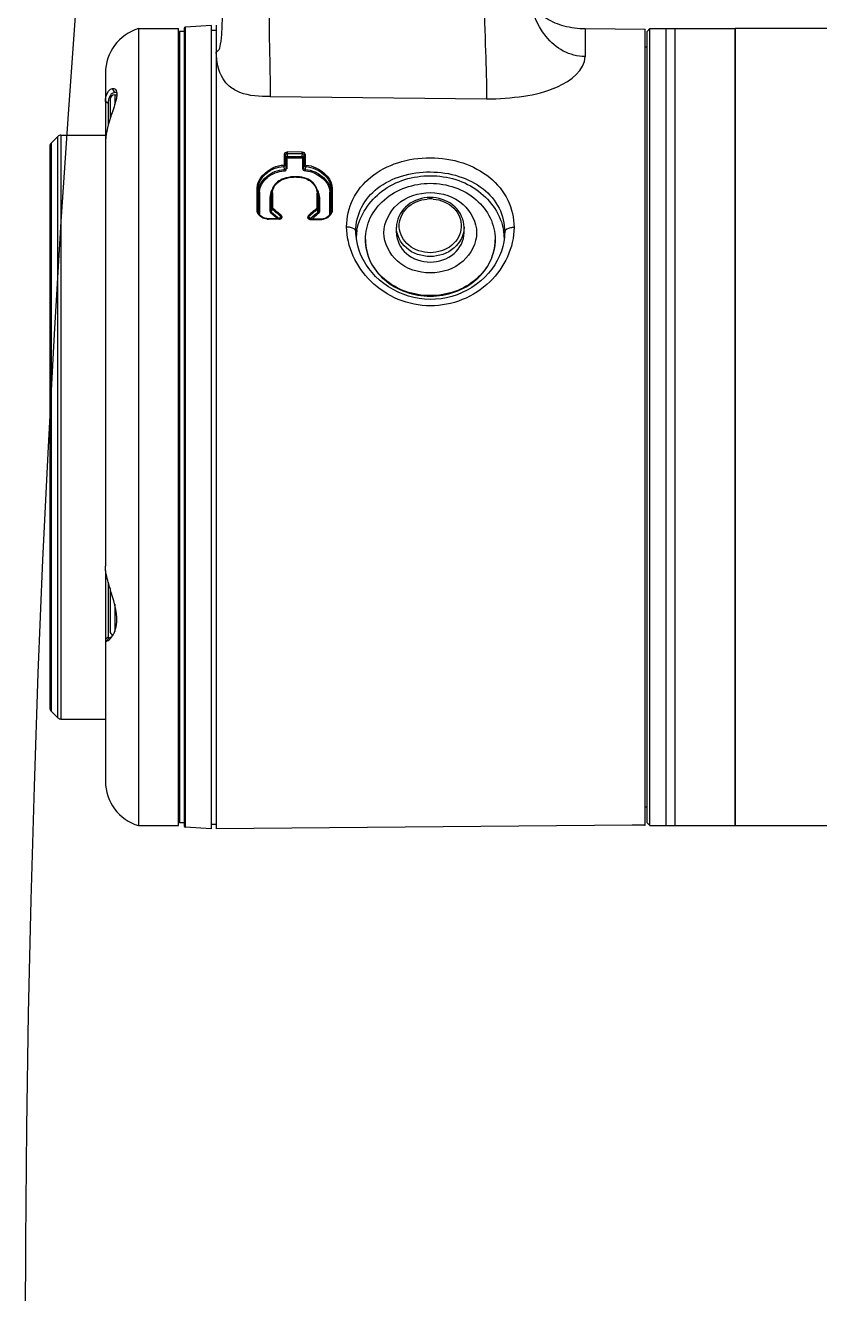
# Model space of a CAD drawing. Header units: millimetres. Extents: x 0 to 1173, y -4 to 841.
# Drawn here: x 504.36 to 512.93, y 324.23 to 337.91 of the extents above; entities that cross this region are included whole.
import ezdxf

# ---------------------------------------------------------------- set-up
doc = ezdxf.new("R2010")
doc.units = ezdxf.units.MM
doc.header["$LTSCALE"] = 65.395
for name, color, linetype in [('0_END_MODULE_W_CAM_SOLIFIED_BL2', 7, 'CONTINUOUS'), ('ALL_DRFT_GEOM', 7, 'CONTINUOUS'), ('TM20_JOINT_200L_DH_BL4', 7, 'CONTINUOUS')]:
    doc.layers.add(name, color=color, linetype=linetype)

# ---------------------------------------------------------------- blocks, each defined once
blk = doc.blocks.new('0_END_MODULE_W_CAM_SOLIFIED_BL2', base_point=(670.806, 355.8574))
at = {"layer": '0_END_MODULE_W_CAM_SOLIFIED_BL2', "color": 7, "linetype": 'Continuous'}
for p, q in [((506.3709, 337.9143), (506.0852, 337.8943)), ((506.0852, 337.8943), (506.0852, 329.2643)), ((506.3709, 329.2443), (506.3709, 337.9143)), ((506.4209, 337.9151), (506.4209, 329.2434)), ((505.5841, 337.8793), (506.0159, 337.8793)), ((505.5841, 337.8792), (505.5841, 329.2793)), ((506.0159, 329.2793), (506.0159, 337.8793)), ((506.0159, 337.7893), (506.0259, 337.7893)), ((506.0259, 337.8493), (506.0259, 329.3093)), ((506.0759, 337.8493), (506.0259, 337.8493)), ((506.0759, 337.8843), (506.0759, 329.2742)), ((506.3709, 337.8643), (506.4209, 337.8643)), ((510.4008, 337.8804), (510.4008, 337.5772)), ((510.4008, 337.8804), (511.0509, 337.8747)), ((511.0509, 329.2852), (511.0509, 337.8747)), ((505.2259, 337.3997), (505.2259, 336.6549)), ((505.3293, 337.1903), (505.304, 337.2346)), ((505.2559, 337.0711), (505.2259, 337.0932)), ((505.2559, 337.0712), (505.2559, 336.8389)), ((505.2759, 337.1153), (505.2759, 336.9082)), ((505.3259, 337.1653), (505.3259, 337.0596)), ((505.3259, 337.1653), (505.3491, 337.1653)), ((507.0027, 337.1461), (509.3371, 337.1213)), ((504.7112, 336.7146), (504.6405, 336.6439)), ((504.7112, 330.444), (504.7112, 336.7146)), ((504.7466, 336.7293), (504.7466, 330.4293)), ((504.7466, 336.7293), (505.2259, 336.7293)), ((504.6259, 336.6085), (504.6259, 330.55)), ((504.6405, 336.6438), (504.6405, 330.5146)), ((505.2259, 336.6349), (505.2259, 332.0796)), ((507.158, 336.4146), (507.158, 336.526)), ((507.1885, 336.5483), (507.1884, 336.5332)), ((507.1933, 336.5013), (507.1884, 336.5332)), ((507.1884, 336.5332), (507.3494, 336.5325)), ((507.3495, 336.5476), (507.1885, 336.5483)), ((507.3494, 336.5325), (507.3445, 336.5006)), ((507.3494, 336.5325), (507.3495, 336.5476)), ((507.38, 336.525), (507.38, 336.4136)), ((507.1494, 336.3923), (507.1541, 336.3598)), ((507.1678, 336.5198), (507.1732, 336.4851)), ((507.1678, 336.4086), (507.1678, 336.5198)), ((507.1678, 336.4086), (507.1732, 336.374)), ((507.1732, 336.4851), (507.1732, 336.374)), ((507.1831, 336.4789), (507.1831, 336.368)), ((507.1933, 336.5013), (507.3445, 336.5006)), ((507.1933, 336.5013), (507.1933, 336.4863)), ((507.1933, 336.4863), (507.3444, 336.4856)), ((507.3444, 336.4856), (507.3445, 336.5006)), ((507.3545, 336.3673), (507.3545, 336.4781)), ((507.3646, 336.4843), (507.3699, 336.5188)), ((507.3646, 336.4117), (507.3646, 336.4843)), ((507.3646, 336.3732), (507.3646, 336.4116)), ((507.3699, 336.4076), (507.3646, 336.3735)), ((507.3699, 336.5188), (507.3699, 336.4076)), ((507.3837, 336.3588), (507.3883, 336.3912)), ((507.289, 336.2816), (507.2562, 336.2812)), ((507.2889, 336.2779), (507.289, 336.2816)), ((507.319, 336.2799), (507.289, 336.2816)), ((507.3829, 336.3441), (507.3837, 336.3588)), ((506.8647, 335.9144), (506.8647, 336.1597)), ((506.88, 336.1233), (506.8746, 336.1542)), ((506.8746, 335.9095), (506.8746, 336.1542)), ((506.88, 336.1233), (506.88, 335.934)), ((506.8899, 336.118), (506.8899, 335.8736)), ((507.0202, 336.1251), (507.0148, 336.0946)), ((507.5173, 336.1217), (507.5118, 336.1415)), ((507.5179, 336.1185), (507.5173, 336.1217)), ((507.5233, 336.0881), (507.5179, 336.1185)), ((507.6478, 335.8741), (507.6478, 336.1146)), ((507.6632, 336.1507), (507.6578, 336.12)), ((507.6578, 335.9736), (507.6578, 336.12)), ((507.6632, 336.1507), (507.6632, 335.906)), ((507.6733, 336.1561), (507.6733, 335.9109)), ((507.0026, 335.9064), (507.0026, 336.0648)), ((507.018, 336.1009), (507.0127, 336.0701)), ((507.0127, 336.0702), (507.013, 336.0797)), ((507.0127, 335.961), (507.0127, 336.0701)), ((507.0183, 336.1089), (507.018, 336.1009)), ((507.018, 336.1009), (507.018, 336.0837)), ((507.018, 336.0837), (507.018, 335.944)), ((507.0281, 336.1062), (507.0281, 335.949)), ((507.5099, 335.9469), (507.5099, 336.1041)), ((507.5197, 336.0987), (507.5195, 336.105)), ((507.5251, 336.0678), (507.5197, 336.0987)), ((507.5197, 336.0881), (507.5197, 336.0987)), ((507.5197, 336.0816), (507.5197, 336.0881)), ((507.5197, 335.9419), (507.5197, 336.0816)), ((507.5228, 336.091), (507.5233, 336.0881)), ((507.5249, 336.0755), (507.5251, 336.0678)), ((507.5251, 336.0678), (507.5251, 335.9111)), ((507.535, 336.0625), (507.535, 335.904)), ((506.8747, 335.9047), (506.8746, 335.9095)), ((506.8746, 335.9095), (506.8785, 335.887)), ((506.876, 335.8956), (506.8755, 335.8983)), ((506.8756, 335.8977), (506.8755, 335.8982)), ((506.88, 335.934), (506.88, 335.8846)), ((506.8904, 335.8674), (506.8899, 335.8736)), ((507.0127, 335.9114), (507.0127, 335.9609)), ((507.0127, 335.9114), (507.018, 335.944)), ((507.0186, 335.8997), (507.0239, 335.9319)), ((507.1155, 335.8541), (507.1026, 335.8282)), ((507.4352, 335.8266), (507.4223, 335.8528)), ((507.4515, 335.8236), (507.4702, 335.8394)), ((507.5192, 335.8974), (507.5139, 335.9299)), ((507.5251, 335.909), (507.5197, 335.9419)), ((507.5251, 335.909), (507.5251, 335.9111)), ((507.6089, 335.8392), (507.6012, 335.835)), ((507.6573, 335.8879), (507.6537, 335.8822)), ((507.6602, 335.8935), (507.6573, 335.8879)), ((507.6578, 335.9192), (507.6578, 335.9736)), ((507.6578, 335.889), (507.6578, 335.9192)), ((507.6618, 335.8977), (507.6632, 335.906)), ((507.6628, 335.9015), (507.6627, 335.901)), ((507.6632, 335.9059), (507.6628, 335.9015)), ((506.9452, 335.835), (506.9336, 335.8391)), ((507.1018, 335.8215), (506.9844, 335.8219)), ((507.1018, 335.8263), (506.9847, 335.8268)), ((507.1052, 335.8265), (507.1018, 335.8263)), ((507.1204, 335.836), (507.119, 335.8339)), ((507.4188, 335.8325), (507.4173, 335.8348)), ((507.5591, 335.8243), (507.4361, 335.8248)), ((507.4362, 335.82), (507.5592, 335.8195)), ((508.3659, 335.6768), (508.3659, 335.7368)), ((509.0959, 335.6768), (509.0959, 335.7368)), ((507.928, 335.6709), (507.9277, 335.6919)), ((507.9281, 335.6696), (507.928, 335.6709)), ((508.0309, 335.6043), (508.0309, 335.5993)), ((509.4309, 335.6043), (509.4309, 335.5993)), ((509.5335, 335.663), (509.5333, 335.6579)), ((509.5338, 335.682), (509.5335, 335.663)), ((509.5338, 335.6841), (509.5338, 335.682)), ((505.2259, 332.0341), (505.2259, 331.286)), ((505.2559, 331.9073), (505.2559, 331.3152)), ((505.2759, 331.8391), (505.2759, 331.3793)), ((505.3259, 331.6679), (505.3259, 331.3732)), ((505.2259, 331.286), (505.2559, 331.3152)), ((505.2259, 331.2708), (505.2259, 329.7588)), ((505.2649, 331.3043), (505.2355, 331.2708)), ((504.7112, 330.4439), (504.6405, 330.5146)), ((504.7466, 330.4293), (505.2259, 330.4293)), ((505.5841, 329.2793), (506.0159, 329.2793)), ((506.0159, 329.3693), (506.0259, 329.3693)), ((506.0759, 329.3093), (506.0259, 329.3093)), ((506.3709, 329.2943), (506.4209, 329.2943)), ((510.9109, 329.2826), (506.4209, 329.2434)), ((511.0409, 329.2849), (510.9109, 329.2838)), ((511.0409, 329.2849), (511.0509, 329.2852)), ((506.3709, 329.2443), (506.0852, 329.2643))]:
    blk.add_line(p, q, dxfattribs=at)
for points in [[(507.158, 336.526), (507.1596, 336.5259), (507.1612, 336.5256), (507.1627, 336.5252), (507.1641, 336.5245), (507.1652, 336.5238), (507.1662, 336.523), (507.167, 336.522), (507.1676, 336.5209), (507.1678, 336.5198)], [(507.38, 336.525), (507.3784, 336.5249), (507.3767, 336.5246), (507.3752, 336.5242), (507.3738, 336.5236), (507.3727, 336.5229), (507.3716, 336.522), (507.3708, 336.521), (507.3702, 336.5199), (507.3699, 336.5188)], [(507.1487, 336.4069), (507.1504, 336.4072), (507.152, 336.4076), (507.1534, 336.4082), (507.1547, 336.409), (507.1558, 336.4099), (507.1568, 336.411), (507.1574, 336.4121), (507.1578, 336.4133), (507.158, 336.4146)], [(507.158, 336.4146), (507.1596, 336.4145), (507.1612, 336.4142), (507.1627, 336.4138), (507.1641, 336.4132), (507.1652, 336.4125), (507.1662, 336.4116), (507.167, 336.4107), (507.1676, 336.4097), (507.1678, 336.4086)], [(507.38, 336.4136), (507.3783, 336.4135), (507.3767, 336.4132), (507.3752, 336.4128), (507.3738, 336.4122), (507.3726, 336.4115), (507.3716, 336.4107), (507.3708, 336.4097), (507.3702, 336.4087), (507.3699, 336.4076)], [(507.38, 336.4136), (507.3802, 336.4122), (507.3806, 336.411), (507.3812, 336.4099), (507.3822, 336.4088), (507.3834, 336.4079), (507.3847, 336.4071), (507.3861, 336.4065), (507.3876, 336.4061), (507.3892, 336.4059)], [(507.2562, 336.2812), (507.2267, 336.2788), (507.2003, 336.2748), (507.1767, 336.2695), (507.1547, 336.2629), (507.1341, 336.2549), (507.1154, 336.2459), (507.0982, 336.2357), (507.0826, 336.2246), (507.0688, 336.2126), (507.0565, 336.1997), (507.0457, 336.1858), (507.0367, 336.1712), (507.0293, 336.1561)], [(507.1546, 336.3451), (507.1545, 336.3466), (507.1544, 336.3484), (507.1543, 336.3502), (507.1542, 336.352), (507.1541, 336.3537), (507.1541, 336.3555), (507.154, 336.3571), (507.154, 336.3586), (507.1541, 336.3598)], [(507.5118, 336.1415), (507.5043, 336.1602), (507.4942, 336.1794), (507.4812, 336.1984), (507.466, 336.2156), (507.4498, 336.2302), (507.4323, 336.2429), (507.413, 336.2539), (507.3924, 336.263), (507.3706, 336.2702), (507.3462, 336.2759), (507.319, 336.2799)], [(506.8647, 336.1597), (506.8663, 336.1596), (506.8679, 336.1593), (506.8694, 336.1589), (506.8708, 336.1584), (506.8719, 336.1578), (506.8729, 336.157), (506.8737, 336.1561), (506.8743, 336.1552), (506.8746, 336.1542)], [(507.0293, 336.1561), (507.0238, 336.1405), (507.0202, 336.125)], [(507.6733, 336.1561), (507.6716, 336.156), (507.67, 336.1558), (507.6685, 336.1554), (507.6671, 336.1549), (507.6659, 336.1543), (507.6649, 336.1535), (507.6641, 336.1526), (507.6635, 336.1517), (507.6632, 336.1507)], [(507.0207, 336.1043), (507.0197, 336.1036), (507.0189, 336.1027), (507.0183, 336.1018), (507.018, 336.1009)], [(507.0281, 336.1062), (507.0264, 336.1061), (507.0248, 336.1059), (507.0233, 336.1055), (507.0219, 336.105), (507.0207, 336.1043)], [(507.5099, 336.1041), (507.5115, 336.104), (507.5131, 336.1037), (507.5146, 336.1033), (507.516, 336.1028), (507.5171, 336.1022), (507.5181, 336.1015)], [(507.5181, 336.1015), (507.5189, 336.1006), (507.5195, 336.0997), (507.5197, 336.0987)], [(506.8647, 335.9144), (506.8663, 335.9143), (506.8679, 335.9141), (506.8694, 335.9137), (506.8708, 335.9132), (506.8719, 335.9127), (506.8729, 335.912), (506.8737, 335.9112), (506.8743, 335.9103), (506.8746, 335.9095)], [(506.8929, 335.8647), (506.8871, 335.8715), (506.8822, 335.879), (506.8785, 335.8871), (506.876, 335.8956)], [(506.9336, 335.8391), (506.9217, 335.8444), (506.9102, 335.8509), (506.9004, 335.8578), (506.8929, 335.8647)], [(507.0026, 335.9064), (507.0027, 335.9042), (507.0031, 335.902), (507.0036, 335.8999), (507.0044, 335.8978), (507.0054, 335.8958), (507.0066, 335.8938), (507.008, 335.892), (507.0096, 335.8903), (507.0114, 335.8886)], [(507.0281, 335.949), (507.0264, 335.9489), (507.0248, 335.9487), (507.0233, 335.9483), (507.0219, 335.9478), (507.0207, 335.9473), (507.0197, 335.9466), (507.0189, 335.9457), (507.0183, 335.9449), (507.018, 335.944)], [(507.018, 335.944), (507.0181, 335.9425), (507.0183, 335.9411), (507.0187, 335.9396), (507.0192, 335.9382), (507.0199, 335.9368), (507.0207, 335.9355), (507.0216, 335.9342), (507.0227, 335.933), (507.0239, 335.9319)], [(507.5099, 335.9469), (507.5098, 335.9461), (507.5097, 335.9454), (507.5095, 335.9447), (507.5093, 335.944), (507.5089, 335.9434), (507.5085, 335.9427), (507.508, 335.942), (507.5073, 335.9413), (507.5066, 335.9406)], [(507.5099, 335.9469), (507.5115, 335.9468), (507.5131, 335.9466), (507.5146, 335.9462), (507.516, 335.9457), (507.5171, 335.9451), (507.5181, 335.9444), (507.5189, 335.9436), (507.5195, 335.9428), (507.5197, 335.9419)], [(507.5139, 335.9299), (507.5151, 335.931), (507.5161, 335.9321), (507.5171, 335.9334), (507.5179, 335.9347), (507.5185, 335.9361), (507.5191, 335.9375), (507.5194, 335.9389), (507.5197, 335.9404), (507.5197, 335.9419)], [(507.5262, 335.8864), (507.5251, 335.8874), (507.5239, 335.8887), (507.5228, 335.89), (507.5218, 335.8913), (507.521, 335.8926), (507.5203, 335.8939), (507.5198, 335.8952), (507.5194, 335.8964), (507.5193, 335.8974)], [(507.5262, 335.8864), (507.528, 335.888), (507.5296, 335.8897), (507.531, 335.8915), (507.5322, 335.8935), (507.5332, 335.8955), (507.534, 335.8976), (507.5346, 335.8997), (507.5349, 335.9018), (507.535, 335.904)], [(507.6403, 335.8651), (507.635, 335.8596), (507.6292, 335.8542), (507.6229, 335.849), (507.6161, 335.8439), (507.6089, 335.8392)], [(507.6537, 335.8822), (507.6496, 335.8764), (507.6452, 335.8707), (507.6403, 335.8651)], [(507.6627, 335.9011), (507.6622, 335.8989), (507.6602, 335.8935)], [(507.6733, 335.9109), (507.6716, 335.9108), (507.67, 335.9106), (507.6684, 335.9102), (507.6671, 335.9097), (507.6659, 335.9092), (507.6649, 335.9085), (507.6641, 335.9077), (507.6635, 335.9068), (507.6632, 335.9059)], [(506.9677, 335.8291), (506.9568, 335.8316), (506.9452, 335.835)], [(506.9847, 335.8266), (506.9775, 335.8273), (506.9677, 335.8291)], [(506.9847, 335.8268), (506.9847, 335.8268), (506.9848, 335.8266), (506.9848, 335.8262), (506.9848, 335.8255), (506.9847, 335.8246), (506.9846, 335.8233), (506.9844, 335.8219)], [(507.119, 335.8339), (507.1171, 335.8317), (507.1146, 335.8299), (507.1118, 335.8283), (507.1086, 335.8272), (507.1052, 335.8265)], [(507.4361, 335.8248), (507.4332, 335.825), (507.4297, 335.8257), (507.4264, 335.8268), (507.4234, 335.8284), (507.4208, 335.8303), (507.4188, 335.8325)], [(507.6012, 335.835), (507.593, 335.8313), (507.5844, 335.8283), (507.5754, 335.826), (507.5662, 335.8246), (507.5591, 335.8243)], [(509.5333, 335.6581), (509.5315, 335.6308), (509.5247, 335.5799), (509.5135, 335.529), (509.498, 335.4783), (509.4782, 335.4283), (509.4542, 335.3791), (509.426, 335.3311), (509.3939, 335.2847), (509.3579, 335.2402), (509.3183, 335.1978), (509.2753, 335.1581), (509.2293, 335.1213), (509.1805, 335.0877), (509.1292, 335.0576), (509.0759, 335.0312), (509.0207, 335.0087), (508.9642, 334.9901), (508.9064, 334.9757), (508.8479, 334.9655), (508.7888, 334.9595), (508.7295, 334.9578), (508.6701, 334.9603), (508.6111, 334.9671), (508.5527, 334.978), (508.495, 334.9932), (508.4386, 335.0124), (508.3835, 335.0356), (508.3303, 335.0627), (508.2791, 335.0934), (508.2305, 335.1275), (508.1846, 335.1649), (508.1417, 335.2051), (508.1023, 335.2478), (508.0666, 335.2926), (508.0346, 335.3393), (508.0067, 335.3874), (507.9829, 335.4366), (507.9632, 335.4866), (507.9479, 335.5371), (507.9368, 335.5879), (507.93, 335.6387), (507.9281, 335.6696)]]:
    blk.add_lwpolyline(points, dxfattribs=at)
for centre, radius, start, end in [((506.0859, 337.8843), 0.01, 94, 180), ((505.7259, 337.3998), 0.5, 106.47056, 180), ((505.4595, 337.0715), 0.2036, 173.89768, 180.10088), ((505.4367, 337.074), 0.1806, 167.30141, 173.90936), ((505.3259, 337.1153), 0.05, 90, 180), ((505.33, 337.1532), 0.037, 59.89331, 75.368), ((504.7466, 336.6793), 0.05, 90, 135), ((504.6759, 336.6086), 0.05, 135, 180), ((507.2798, 335.786), 0.492, 88.93484, 92.57779), ((507.1574, 336.1006), 0.1394, 169.9811, 176.5714), ((507.1684, 336.1041), 0.1406, 156.57711, 164.07765), ((507.394, 336.1023), 0.116, 7.57171, 9.16179), ((507.3519, 336.0513), 0.1837, 25.97036, 29.30713), ((507.3604, 336.0557), 0.1742, 14.44271, 25.90832), ((507.3945, 336.0964), 0.1253, 8.27834, 10.15867), ((507.4057, 336.0979), 0.1141, 3.56389, 8.3185), ((507.1487, 336.0648), 0.1461, 172.88242, 179.98337), ((507.1547, 336.064), 0.1522, 162.43311, 172.85413), ((507.1532, 336.0702), 0.1405, 173.32298, 176.08827), ((507.1547, 336.07), 0.142, 170.00867, 173.32167), ((507.3983, 336.0658), 0.1269, 7.50982, 10.09921), ((507.4086, 336.0672), 0.1166, 4.0736, 7.51812), ((507.3351, 336.0493), 0.2002, 9.18606, 14.39703), ((507.2995, 336.0436), 0.2363, 4.59146, 9.18161), ((508.7309, 335.6567), 0.3852, 85.15723, 94.8561), ((508.7309, 335.6415), 0.4154, 85.58793, 94.41777), ((506.9115, 335.9102), 0.047, 174.95613, 179.86661), ((506.9412, 335.9093), 0.0666, 183.99275, 187.64013), ((506.9401, 335.9092), 0.0655, 187.64487, 189.62585), ((494.3884, 320.9296), 19.5733, 49.55947, 49.84111), ((496.6323, 323.6101), 16.1187, 49.43045, 49.85765), ((494.4728, 321.0519), 19.4795, 49.50495, 49.85648), ((519.7989, 321.2136), 19.1829, 129.85099, 130.2066), ((517.7733, 323.6387), 16.0102, 129.85144, 130.27995), ((517.787, 323.6309), 15.9967, 129.93126, 130.32488), ((519.8582, 321.1198), 19.2388, 129.8662, 130.084), ((507.0128, 336.0756), 0.2552, 260.18601, 263.61283), ((508.5374, 335.5986), 0.6066, 170.05402, 174.96868), ((508.9243, 335.5986), 0.6066, 5.04624, 9.98003), ((508.5322, 335.5991), 0.6013, 174.97229, 177.64059), ((508.9299, 335.5991), 0.601, 1.96108, 5.04301), ((505.3259, 331.3793), 0.05, 180, 246.70601), ((505.0921, 331.4636), 0.2506, 323.56972, 328.08581), ((505.0866, 331.4671), 0.2572, 328.07077, 329.6914), ((505.0813, 331.4702), 0.2633, 329.70399, 334.59543), ((505.072, 331.4746), 0.2736, 334.59766, 339.60683), ((505.1181, 331.4444), 0.2183, 319.93116, 323.58249), ((504.6759, 330.55), 0.05, 180, 225), ((504.7466, 330.4793), 0.05, 225, 270), ((505.7259, 329.7588), 0.5, 180, 253.52944), ((506.0859, 329.2742), 0.01, 180, 266)]:
    blk.add_arc(centre, radius, start, end, dxfattribs=at)
for points, knots in [([(506.4391, 337.6382), (506.4591, 337.6547), (506.475, 337.7334), (506.4858, 337.8623), (506.4894, 338.0445), (506.4921, 338.1776), (506.4939, 338.2493)], [0, 0, 0, 0, 0.1260049, 0.3509524, 0.6515405, 1, 1, 1, 1]), ([(506.9938, 338.252), (506.9912, 338.1528), (506.9883, 337.7841), (507.0055, 337.4156), (507.0027, 337.1461)], [0, 0, 0, 0, 0.2689673, 1, 1, 1, 1]), ([(509.308, 338.252), (509.3134, 338.0455), (509.3243, 337.6688), (509.3389, 337.2918), (509.3371, 337.1213)], [0, 0, 0, 0, 0.5476936, 1, 1, 1, 1]), ([(509.8078, 338.252), (509.8091, 338.2015), (509.8496, 338.0929), (509.9888, 337.9768), (510.1786, 337.8989), (510.3243, 337.8811), (510.4009, 337.8804)], [0, 0, 0, 0, 0.1991506, 0.4284298, 0.6974581, 1, 1, 1, 1]), ([(510.4009, 337.5777), (510.3202, 337.5783), (510.1554, 337.6212), (509.9077, 337.8409), (509.812, 338.0893), (509.8078, 338.252)], [0, 0, 0, 0, 0.2485916, 0.4990558, 1, 1, 1, 1]), ([(506.4209, 337.6314), (506.4241, 337.6314), (506.4308, 337.6325), (506.4366, 337.6361), (506.4391, 337.6382)], [0, 0, 0, 0, 0.4922244, 1, 1, 1, 1]), ([(507.0027, 337.1461), (506.8933, 337.1475), (506.7339, 337.1527), (506.5649, 337.2462), (506.4487, 337.3857), (506.4247, 337.527), (506.4209, 337.6262)], [0, 0, 0, 0, 0.3800865, 0.5341977, 0.655479, 1, 1, 1, 1]), ([(509.3371, 337.1213), (509.4716, 337.1199), (509.736, 337.1427), (510.116, 337.2241), (510.4006, 337.4298), (510.401, 337.5772)], [0, 0, 0, 0, 0.3302303, 0.6381256, 1, 1, 1, 1]), ([(505.2259, 337.0932), (505.2259, 337.113), (505.2298, 337.1665), (505.2679, 337.2317), (505.304, 337.2346)], [0, 0, 0, 0, 0.3537994, 1, 1, 1, 1]), ([(505.3442, 337.1268), (505.3409, 337.1109), (505.3209, 337.0372), (505.2937, 336.9657), (505.2758, 336.9083)], [0, 0, 0, 0, 0.2125194, 1, 1, 1, 1]), ([(505.3293, 337.1903), (505.3272, 337.1903), (505.3229, 337.19), (505.3188, 337.189), (505.3167, 337.1884)], [0, 0, 0, 0, 0.491562, 1, 1, 1, 1]), ([(505.3393, 337.189), (505.3377, 337.1894), (505.3344, 337.1901), (505.331, 337.1903), (505.3293, 337.1903)], [0, 0, 0, 0, 0.4974029, 1, 1, 1, 1]), ([(505.3479, 337.1488), (505.3474, 337.1452), (505.3463, 337.1379), (505.3449, 337.1306), (505.3442, 337.1268)], [0, 0, 0, 0, 0.4866951, 1, 1, 1, 1]), ([(507.158, 336.526), (507.1581, 336.5348), (507.1689, 336.549), (507.1821, 336.5464), (507.1855, 336.5449)], [0, 0, 0, 0, 0.7024247, 1, 1, 1, 1]), ([(507.1678, 336.5198), (507.1679, 336.5236), (507.1742, 336.532), (507.1834, 336.5334), (507.1884, 336.5332)], [0, 0, 0, 0, 0.4349145, 1, 1, 1, 1]), ([(507.3494, 336.5325), (507.3544, 336.5326), (507.3636, 336.531), (507.3699, 336.5226), (507.3699, 336.5188)], [0, 0, 0, 0, 0.5647546, 1, 1, 1, 1]), ([(507.3495, 336.5475), (507.3566, 336.5473), (507.3708, 336.5495), (507.3755, 336.5324), (507.3722, 336.5292)], [0, 0, 0, 0, 0.6093142, 1, 1, 1, 1]), ([(506.8647, 336.1597), (506.8621, 336.2535), (506.985, 336.374), (507.1112, 336.4057), (507.1487, 336.4069)], [0, 0, 0, 0, 0.7145412, 1, 1, 1, 1]), ([(506.8746, 336.1542), (506.8746, 336.214), (506.9528, 336.3379), (507.0804, 336.3882), (507.1494, 336.3923)], [0, 0, 0, 0, 0.463808, 1, 1, 1, 1]), ([(507.1487, 336.4069), (507.1489, 336.4044), (507.1493, 336.3995), (507.1495, 336.3946), (507.1494, 336.3923)], [0, 0, 0, 0, 0.5278811, 1, 1, 1, 1]), ([(507.1494, 336.3923), (507.154, 336.3926), (507.1622, 336.3966), (507.1679, 336.4046), (507.1678, 336.4086)], [0, 0, 0, 0, 0.5353257, 1, 1, 1, 1]), ([(507.1831, 336.4789), (507.1808, 336.4789), (507.1766, 336.4797), (507.1735, 336.4832), (507.1732, 336.4851)], [0, 0, 0, 0, 0.5496696, 1, 1, 1, 1]), ([(507.1831, 336.4789), (507.1831, 336.4809), (507.1862, 336.4851), (507.1908, 336.4863), (507.1933, 336.4863)], [0, 0, 0, 0, 0.4487046, 1, 1, 1, 1]), ([(507.3444, 336.4856), (507.3469, 336.4856), (507.3514, 336.4843), (507.3545, 336.4801), (507.3545, 336.4781)], [0, 0, 0, 0, 0.5506811, 1, 1, 1, 1]), ([(507.3545, 336.4781), (507.3568, 336.4781), (507.3611, 336.4789), (507.3643, 336.4824), (507.3646, 336.4843)], [0, 0, 0, 0, 0.5505726, 1, 1, 1, 1]), ([(507.3699, 336.4076), (507.3699, 336.4036), (507.3756, 336.3956), (507.3837, 336.3916), (507.3883, 336.3912)], [0, 0, 0, 0, 0.4648429, 1, 1, 1, 1]), ([(507.3892, 336.4059), (507.389, 336.4033), (507.3886, 336.3984), (507.3883, 336.3935), (507.3883, 336.3912)], [0, 0, 0, 0, 0.5279328, 1, 1, 1, 1]), ([(507.3883, 336.3912), (507.4242, 336.3886), (507.5462, 336.3577), (507.6632, 336.2417), (507.6632, 336.1507)], [0, 0, 0, 0, 0.2835066, 1, 1, 1, 1]), ([(507.3892, 336.4059), (507.4266, 336.4045), (507.5526, 336.3694), (507.6745, 336.2503), (507.6733, 336.1561)], [0, 0, 0, 0, 0.2843058, 1, 1, 1, 1]), ([(507.8285, 335.7411), (507.8286, 335.8423), (507.8749, 336.0499), (508.082, 336.2998), (508.3835, 336.4535), (508.7314, 336.504), (509.0796, 336.4509), (509.3809, 336.294), (509.5879, 336.0428), (509.6347, 335.8346), (509.6347, 335.7332)], [0, 0, 0, 0, 0.1169303, 0.2355867, 0.3630856, 0.499099, 0.6354519, 0.7636354, 0.882855, 1, 1, 1, 1]), ([(506.88, 336.1234), (506.8799, 336.1831), (506.9579, 336.3065), (507.0854, 336.3567), (507.1541, 336.3598)], [0, 0, 0, 0, 0.4648621, 1, 1, 1, 1]), ([(506.8898, 336.118), (506.8899, 336.1754), (506.9657, 336.2939), (507.0884, 336.3423), (507.1546, 336.3451)], [0, 0, 0, 0, 0.464202, 1, 1, 1, 1]), ([(507.0394, 336.16), (507.0473, 336.1781), (507.0982, 336.2497), (507.1921, 336.2744), (507.2577, 336.2775)], [0, 0, 0, 0, 0.2310655, 1, 1, 1, 1]), ([(507.1732, 336.374), (507.1732, 336.3702), (507.1677, 336.3619), (507.1588, 336.3599), (507.1541, 336.3598)], [0, 0, 0, 0, 0.4448827, 1, 1, 1, 1]), ([(507.1546, 336.3451), (507.1613, 336.3456), (507.1751, 336.3442), (507.1788, 336.3606), (507.1757, 336.3639)], [0, 0, 0, 0, 0.5970078, 1, 1, 1, 1]), ([(507.1831, 336.368), (507.1808, 336.368), (507.1766, 336.3688), (507.1735, 336.3723), (507.1732, 336.374)], [0, 0, 0, 0, 0.576201, 1, 1, 1, 1]), ([(507.3378, 336.2736), (507.3546, 336.2708), (507.4155, 336.2557), (507.4697, 336.2113), (507.491, 336.1708)], [0, 0, 0, 0, 0.271147, 1, 1, 1, 1]), ([(507.3545, 336.3673), (507.3569, 336.3673), (507.3611, 336.368), (507.3643, 336.3715), (507.3646, 336.3732)], [0, 0, 0, 0, 0.5757556, 1, 1, 1, 1]), ([(507.3545, 336.3673), (507.3548, 336.3619), (507.3575, 336.3488), (507.3725, 336.3475), (507.3779, 336.3501)], [0, 0, 0, 0, 0.4738613, 1, 1, 1, 1]), ([(507.3837, 336.3588), (507.3789, 336.3589), (507.3701, 336.3611), (507.3646, 336.3694), (507.3646, 336.3732)], [0, 0, 0, 0, 0.5541663, 1, 1, 1, 1]), ([(507.3829, 336.3441), (507.4175, 336.3422), (507.5347, 336.313), (507.6478, 336.202), (507.6478, 336.1146)], [0, 0, 0, 0, 0.2834305, 1, 1, 1, 1]), ([(507.3837, 336.3588), (507.4196, 336.3568), (507.5414, 336.3265), (507.6579, 336.2107), (507.6578, 336.12)], [0, 0, 0, 0, 0.283861, 1, 1, 1, 1]), ([(507.9277, 335.6919), (507.9277, 335.7804), (507.9697, 335.9622), (508.1567, 336.177), (508.4244, 336.3063), (508.7312, 336.3481), (509.038, 336.3029), (509.3054, 336.1708), (509.4917, 335.9546), (509.5338, 335.7725), (509.5338, 335.6841)], [0, 0, 0, 0, 0.1163602, 0.2346555, 0.3625242, 0.4993286, 0.6364148, 0.7648444, 0.883599, 1, 1, 1, 1]), ([(507.94, 335.7034), (507.9688, 335.8675), (508.1881, 336.189), (508.7307, 336.3459), (509.2733, 336.1892), (509.4929, 335.8679), (509.5217, 335.7037)], [0, 0, 0, 0, 0.2386526, 0.4999826, 0.7613238, 1, 1, 1, 1]), ([(506.8899, 336.1179), (506.8876, 336.1179), (506.8836, 336.1185), (506.8802, 336.1217), (506.88, 336.1234)], [0, 0, 0, 0, 0.5702026, 1, 1, 1, 1]), ([(507.5045, 336.1379), (507.5053, 336.1351), (507.5069, 336.1294), (507.508, 336.1236), (507.5085, 336.1207)], [0, 0, 0, 0, 0.5015453, 1, 1, 1, 1]), ([(507.5089, 336.1175), (507.5092, 336.1153), (507.5097, 336.1108), (507.5099, 336.1063), (507.5099, 336.1041)], [0, 0, 0, 0, 0.5004406, 1, 1, 1, 1]), ([(507.6478, 336.1146), (507.6501, 336.1146), (507.6541, 336.1152), (507.6576, 336.1183), (507.6578, 336.12)], [0, 0, 0, 0, 0.5710397, 1, 1, 1, 1]), ([(508.0309, 335.6043), (508.0309, 335.6836), (508.0695, 335.8479), (508.2843, 336.1193), (508.7309, 336.2724), (509.1775, 336.1193), (509.3922, 335.8479), (509.4309, 335.6836), (509.4309, 335.6043)], [0, 0, 0, 0, 0.1175758, 0.2402647, 0.5, 0.7597353, 0.8824242, 1, 1, 1, 1]), ([(507.0026, 336.0649), (507.0049, 336.0648), (507.0089, 336.0654), (507.0124, 336.0685), (507.0127, 336.0702)], [0, 0, 0, 0, 0.5825623, 1, 1, 1, 1]), ([(507.535, 336.0625), (507.5327, 336.0625), (507.5288, 336.0631), (507.5254, 336.0662), (507.5251, 336.0678)], [0, 0, 0, 0, 0.5823634, 1, 1, 1, 1]), ([(508.2309, 335.6768), (508.2309, 335.7899), (508.3568, 336.0325), (508.7309, 336.1504), (509.1049, 336.0325), (509.2309, 335.7899), (509.2309, 335.6768)], [0, 0, 0, 0, 0.2373419, 0.4999926, 0.7626475, 1, 1, 1, 1]), ([(508.6989, 336.0557), (508.6133, 336.0491), (508.4452, 335.9845), (508.3659, 335.8159), (508.3659, 335.7368)], [0, 0, 0, 0, 0.5202527, 1, 1, 1, 1]), ([(508.7309, 335.4617), (508.6494, 335.4617), (508.487, 335.511), (508.3595, 335.7346), (508.4607, 335.9714), (508.6179, 336.0337), (508.6983, 336.0405)], [0, 0, 0, 0, 0.2635807, 0.5024979, 0.738877, 1, 1, 1, 1]), ([(508.7634, 336.0405), (508.8438, 336.0337), (509.0011, 335.9714), (509.1023, 335.7346), (508.9748, 335.511), (508.8124, 335.4617), (508.7309, 335.4617)], [0, 0, 0, 0, 0.2611132, 0.4974937, 0.7364092, 1, 1, 1, 1]), ([(509.0959, 335.7368), (509.0959, 335.8159), (509.0166, 335.9846), (508.8484, 336.0491), (508.7628, 336.0557)], [0, 0, 0, 0, 0.4797463, 1, 1, 1, 1]), ([(506.8899, 335.8736), (506.8891, 335.8736), (506.8876, 335.8737), (506.886, 335.874), (506.8853, 335.8742)], [0, 0, 0, 0, 0.4956486, 1, 1, 1, 1]), ([(507.0026, 335.9064), (507.0049, 335.9064), (507.0088, 335.9069), (507.0124, 335.9098), (507.0127, 335.9114)], [0, 0, 0, 0, 0.59241, 1, 1, 1, 1]), ([(507.0114, 335.8886), (507.0133, 335.8902), (507.0162, 335.8936), (507.0184, 335.8977), (507.0185, 335.8997)], [0, 0, 0, 0, 0.5561093, 1, 1, 1, 1]), ([(507.0185, 335.8997), (507.0168, 335.9011), (507.0138, 335.9047), (507.0127, 335.9092), (507.0127, 335.9114)], [0, 0, 0, 0, 0.5132051, 1, 1, 1, 1]), ([(507.031, 335.943), (507.0291, 335.9414), (507.0262, 335.9381), (507.024, 335.9339), (507.0239, 335.9319)], [0, 0, 0, 0, 0.5557258, 1, 1, 1, 1]), ([(507.0314, 335.9427), (507.0304, 335.9435), (507.0288, 335.9453), (507.0281, 335.9478), (507.0281, 335.949)], [0, 0, 0, 0, 0.5150566, 1, 1, 1, 1]), ([(507.1225, 335.8653), (507.1289, 335.8594), (507.1378, 335.8366), (507.1167, 335.8245), (507.1071, 335.8222)], [0, 0, 0, 0, 0.4687038, 1, 1, 1, 1]), ([(507.1227, 335.8651), (507.1208, 335.8635), (507.1179, 335.8602), (507.1157, 335.8561), (507.1155, 335.8541)], [0, 0, 0, 0, 0.5577265, 1, 1, 1, 1]), ([(507.1155, 335.8541), (507.1182, 335.8521), (507.1224, 335.8462), (507.1218, 335.8389), (507.1204, 335.836)], [0, 0, 0, 0, 0.5123084, 1, 1, 1, 1]), ([(507.4154, 335.864), (507.409, 335.8581), (507.4002, 335.8354), (507.4211, 335.8232), (507.4308, 335.8209)], [0, 0, 0, 0, 0.4661033, 1, 1, 1, 1]), ([(507.4152, 335.8638), (507.4171, 335.8622), (507.4199, 335.8588), (507.4221, 335.8548), (507.4222, 335.8528)], [0, 0, 0, 0, 0.5572624, 1, 1, 1, 1]), ([(507.4173, 335.8348), (507.4166, 335.8363), (507.4157, 335.8395), (507.416, 335.8429), (507.4165, 335.8444)], [0, 0, 0, 0, 0.5024649, 1, 1, 1, 1]), ([(507.4165, 335.8444), (507.4169, 335.8461), (507.4184, 335.8493), (507.4208, 335.8518), (507.4222, 335.8528)], [0, 0, 0, 0, 0.4894328, 1, 1, 1, 1]), ([(507.507, 335.9409), (507.5089, 335.9393), (507.5117, 335.9359), (507.5138, 335.9318), (507.5139, 335.9299)], [0, 0, 0, 0, 0.5560824, 1, 1, 1, 1]), ([(507.5251, 335.909), (507.5251, 335.9069), (507.524, 335.9024), (507.521, 335.8989), (507.5193, 335.8974)], [0, 0, 0, 0, 0.4876762, 1, 1, 1, 1]), ([(507.535, 335.9041), (507.5327, 335.9041), (507.5289, 335.9046), (507.5254, 335.9075), (507.5251, 335.909)], [0, 0, 0, 0, 0.5924837, 1, 1, 1, 1]), ([(507.1018, 335.8215), (507.1018, 335.8226), (507.1013, 335.8234), (507.1021, 335.8265), (507.1018, 335.8263)], [0, 0, 0, 0, 0.7219236, 1, 1, 1, 1]), ([(507.1071, 335.8222), (507.1062, 335.822), (507.1044, 335.8217), (507.1027, 335.8215), (507.1018, 335.8214)], [0, 0, 0, 0, 0.5043088, 1, 1, 1, 1]), ([(507.4308, 335.8209), (507.4317, 335.8206), (507.4335, 335.8203), (507.4353, 335.8201), (507.4362, 335.82)], [0, 0, 0, 0, 0.5044607, 1, 1, 1, 1]), ([(507.4361, 335.8248), (507.4365, 335.8251), (507.4357, 335.8219), (507.4362, 335.8212), (507.4362, 335.82)], [0, 0, 0, 0, 0.2776729, 1, 1, 1, 1]), ([(507.5592, 335.8195), (507.5592, 335.8206), (507.5587, 335.8214), (507.5595, 335.8245), (507.5591, 335.8243)], [0, 0, 0, 0, 0.7214729, 1, 1, 1, 1]), ([(507.8285, 335.7411), (507.8411, 335.741), (507.8764, 335.7383), (507.9268, 335.7174), (507.9277, 335.6919)], [0, 0, 0, 0, 0.3298847, 1, 1, 1, 1]), ([(509.6347, 335.7332), (509.6347, 335.5195), (509.4208, 335.0673), (508.7298, 334.7931), (508.0427, 335.0746), (507.8285, 335.5268), (507.8285, 335.7411)], [0, 0, 0, 0, 0.2400321, 0.4994251, 0.7593944, 1, 1, 1, 1]), ([(508.7309, 335.4207), (508.6395, 335.4207), (508.4566, 335.4771), (508.3659, 335.6542), (508.3659, 335.7368)], [0, 0, 0, 0, 0.5253189, 1, 1, 1, 1]), ([(509.0959, 335.7368), (509.0959, 335.6542), (509.0051, 335.4771), (508.8223, 335.4207), (508.7309, 335.4207)], [0, 0, 0, 0, 0.4746811, 1, 1, 1, 1]), ([(509.6347, 335.7332), (509.622, 335.7332), (509.5863, 335.7308), (509.5348, 335.71), (509.5338, 335.6841)], [0, 0, 0, 0, 0.3285997, 1, 1, 1, 1]), ([(509.4309, 335.6043), (509.4309, 335.5249), (509.3922, 335.3607), (509.1775, 335.0892), (508.7309, 334.9362), (508.2843, 335.0892), (508.0695, 335.3607), (508.0309, 335.5249), (508.0309, 335.6043)], [0, 0, 0, 0, 0.1175758, 0.2402647, 0.5, 0.7597353, 0.8824242, 1, 1, 1, 1]), ([(508.0309, 335.5993), (508.0309, 335.5199), (508.0695, 335.3557), (508.2843, 335.0842), (508.7309, 334.9312), (509.1774, 335.0842), (509.3922, 335.3557), (509.4309, 335.5199), (509.4309, 335.5993)], [0, 0, 0, 0, 0.1175766, 0.2402646, 0.4999947, 0.7597267, 0.8824201, 1, 1, 1, 1]), ([(509.2309, 335.6768), (509.2309, 335.5636), (509.1049, 335.3211), (508.7309, 335.2032), (508.3568, 335.3211), (508.2309, 335.5636), (508.2309, 335.6768)], [0, 0, 0, 0, 0.2373419, 0.4999926, 0.7626475, 1, 1, 1, 1]), ([(508.3659, 335.6768), (508.3659, 335.5942), (508.4566, 335.4171), (508.6395, 335.3607), (508.7309, 335.3607)], [0, 0, 0, 0, 0.4746671, 1, 1, 1, 1]), ([(508.7309, 335.3607), (508.8223, 335.3607), (509.0051, 335.4171), (509.0959, 335.5942), (509.0959, 335.6768)], [0, 0, 0, 0, 0.5253237, 1, 1, 1, 1]), ([(505.2758, 331.8391), (505.2692, 331.8608), (505.246, 331.9391), (505.2259, 332.0203), (505.2259, 332.0796)], [0, 0, 0, 0, 0.2759213, 1, 1, 1, 1]), ([(505.3284, 331.3792), (505.3397, 331.4095), (505.3696, 331.566), (505.3121, 331.7205), (505.2758, 331.8391)], [0, 0, 0, 0, 0.2067939, 1, 1, 1, 1]), ([(505.2259, 331.286), (505.2259, 331.2824), (505.2266, 331.2754), (505.2327, 331.2713), (505.2355, 331.2708)], [0, 0, 0, 0, 0.5626109, 1, 1, 1, 1]), ([(505.2355, 331.2708), (505.2387, 331.2702), (505.2595, 331.2743), (505.2741, 331.2908), (505.2852, 331.3038)], [0, 0, 0, 0, 0.1585344, 1, 1, 1, 1]), ([(505.2649, 331.3043), (505.2625, 331.3043), (505.2567, 331.3064), (505.2559, 331.3124), (505.2559, 331.3152)], [0, 0, 0, 0, 0.4560462, 1, 1, 1, 1]), ([(505.2649, 331.3043), (505.2676, 331.3043), (505.2737, 331.306), (505.2791, 331.3091), (505.2821, 331.311)], [0, 0, 0, 0, 0.4275371, 1, 1, 1, 1])]:
    blk.add_open_spline(points, degree=3, knots=knots, dxfattribs=at)
for points in [[(505.304, 337.2346), (505.3185, 337.2358), (505.3352, 337.2255), (505.3418, 337.2124)], [(505.3418, 337.2124), (505.346, 337.2041), (505.3481, 337.1946), (505.349, 337.1853)], [(505.2826, 337.1636), (505.2715, 337.1492), (505.2645, 337.1315), (505.2604, 337.1137)], [(505.3167, 337.1884), (505.3032, 337.1846), (505.2912, 337.1748), (505.2826, 337.1636)], [(505.349, 337.1853), (505.3502, 337.1732), (505.3494, 337.1609), (505.3479, 337.1488)], [(505.2758, 336.9083), (505.2482, 336.8199), (505.2259, 336.7276), (505.2259, 336.635)], [(507.1933, 336.5013), (507.1847, 336.5011), (507.1732, 336.4937), (507.1732, 336.4851)], [(507.3646, 336.4843), (507.3647, 336.4929), (507.3531, 336.5004), (507.3445, 336.5006)], [(507.2889, 336.2779), (507.3053, 336.2776), (507.3217, 336.2762), (507.3378, 336.2736)], [(507.0097, 336.1099), (507.0135, 336.122), (507.0189, 336.1337), (507.0254, 336.1446)], [(507.0281, 336.1062), (507.0281, 336.1185), (507.0299, 336.1309), (507.0332, 336.1427)], [(507.491, 336.1708), (507.4965, 336.1603), (507.5012, 336.1493), (507.5045, 336.1379)], [(506.9008, 335.8505), (506.8818, 335.864), (506.8644, 335.887), (506.8645, 335.9104)], [(506.9394, 335.8315), (506.9258, 335.836), (506.9125, 335.8422), (506.9008, 335.8505)], [(507.0186, 335.8997), (507.047, 335.8763), (507.0743, 335.8517), (507.1026, 335.8282)], [(507.642, 335.8577), (507.6308, 335.8468), (507.618, 335.8372), (507.604, 335.8304)], [(507.6623, 335.8819), (507.6566, 335.8731), (507.6495, 335.8651), (507.642, 335.8577)], [(507.6733, 335.9109), (507.6729, 335.9006), (507.6679, 335.8906), (507.6623, 335.8819)], [(506.9693, 335.8241), (506.9592, 335.8258), (506.9491, 335.8283), (506.9394, 335.8315)], [(507.604, 335.8304), (507.5902, 335.8236), (507.5745, 335.8198), (507.5592, 335.8195)], [(505.2821, 331.311), (505.2905, 331.3166), (505.298, 331.3238), (505.3048, 331.3313)]]:
    blk.add_open_spline(points, degree=3, dxfattribs=at)
blk = doc.blocks.new('TM20_JOINT_200L_DH_BL4', base_point=(646.7471, 433.0434))
at = {"layer": 'TM20_JOINT_200L_DH_BL4', "color": 7, "linetype": 'Continuous'}
for p, q in [((511.0709, 337.8493), (511.1009, 337.8793)), ((511.0709, 329.3093), (511.0709, 337.8493)), ((511.1009, 329.2793), (511.1009, 337.8793)), ((511.1009, 337.8793), (511.2709, 337.8793)), ((511.2709, 337.8793), (511.2709, 329.2793)), ((511.2709, 337.8793), (511.2709, 329.2793)), ((511.3709, 337.8793), (511.3709, 329.2793)), ((512.0209, 337.8793), (512.0209, 329.2793)), ((512.0209, 329.2793), (512.0209, 337.8793)), ((513.2209, 337.8793), (512.0209, 337.8793)), ((511.0709, 337.6793), (511.0509, 337.6793)), ((511.0709, 329.4793), (511.0509, 329.4793)), ((511.0709, 329.3093), (511.1009, 329.2793)), ((511.1009, 329.2793), (511.2709, 329.2793)), ((512.0209, 329.2793), (513.2209, 329.2793))]:
    blk.add_line(p, q, dxfattribs=at)
at = {"layer": 'TM20_JOINT_200L_DH_BL4', "color": 6, "linetype": 'Continuous'}
for p, q in [((511.2709, 337.8793), (512.0209, 337.8793)), ((511.2709, 329.2793), (512.0209, 329.2793))]:
    blk.add_line(p, q, dxfattribs=at)

msp = doc.modelspace()

# ---------------------------------------------------------------- linework, layer by layer
at = {"layer": 'ALL_DRFT_GEOM', "color": 7, "linetype": 'Continuous'}
msp.add_circle((694.9209, 323.5593), 190.5586, dxfattribs=at)

# ---------------------------------------------------------------- block references
at = {"layer": '0_END_MODULE_W_CAM_SOLIFIED_BL2'}
msp.add_blockref('0_END_MODULE_W_CAM_SOLIFIED_BL2', (670.806, 355.8574), dxfattribs=at)
at = {"layer": 'TM20_JOINT_200L_DH_BL4'}
msp.add_blockref('TM20_JOINT_200L_DH_BL4', (646.7471, 433.0434), dxfattribs=at)

doc.saveas('drawing.dxf')
